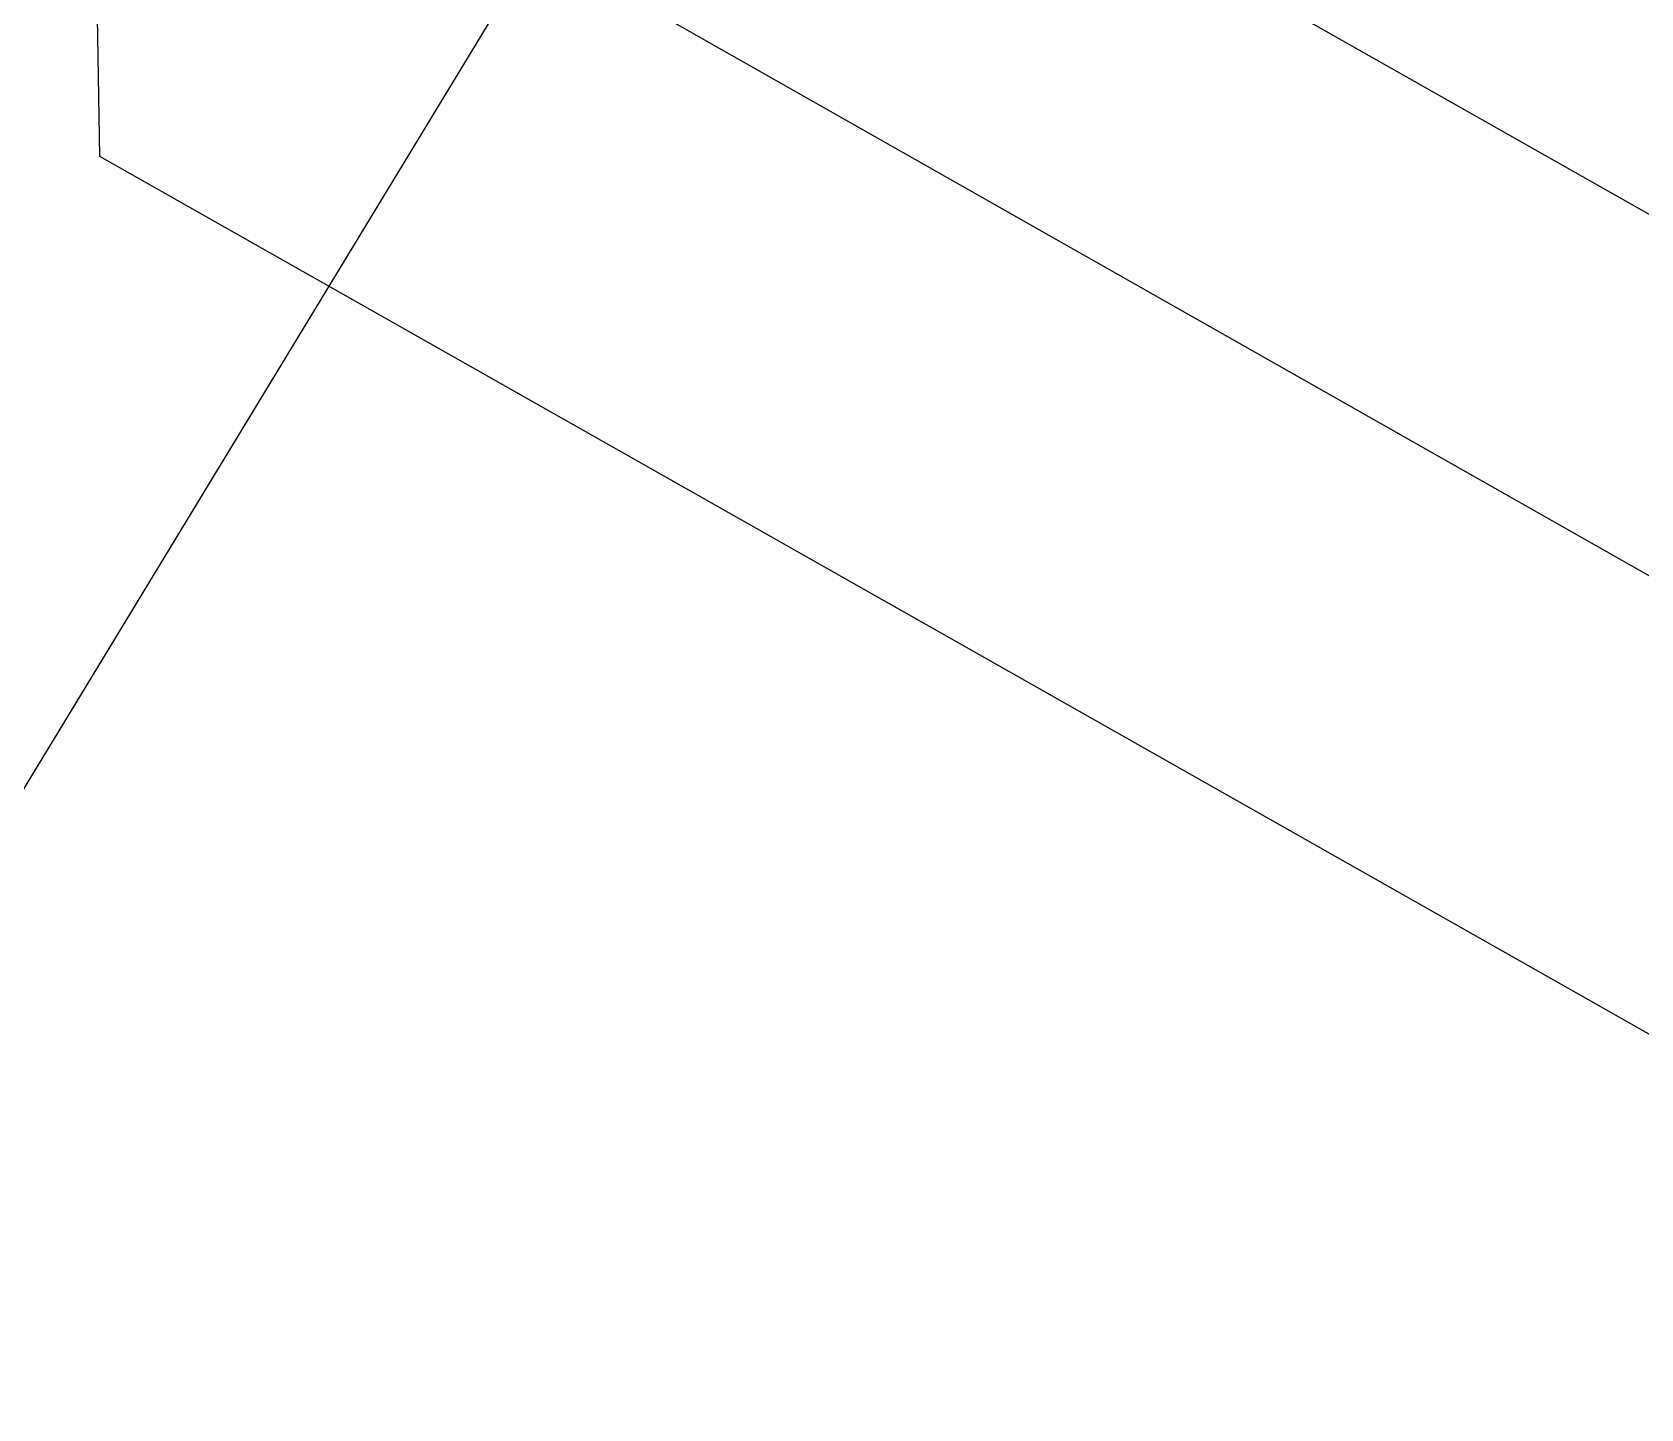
# Model space of a CAD drawing. Header units: metres. Extents: x 324293 to 653279, y 3585589 to 7191434.
# Drawn here: x 334412.545 to 334413.543, y 3600609.02 to 3600609.874 of the extents above; entities that cross this region are included whole.
import ezdxf

# ---------------------------------------------------------------- set-up
doc = ezdxf.new("R2010")
doc.units = ezdxf.units.M
for name, color, linetype in [('asfalt', 16, 'Continuous'), ('fibr', 20, 'Continuous'), ('Tir bargh', 10, 'Continuous'), ('V-NODE', 1, 'Continuous')]:
    doc.layers.add(name, color=color, linetype=linetype)

# ---------------------------------------------------------------- blocks, each defined once
blk = doc.blocks.new('E')
at = {"layer": 'Tir bargh'}
for p, q in [((0.96012, 5.01545), (-1.09158, 6.20022)), ((-1.15367, 6.16633), (-1.15271, 6.07232)), ((-1.14733, 6.16068), (0.89619, 4.97958)), ((-1.15271, 6.07232), (0.89619, 4.89025))]:
    blk.add_line(p, q, dxfattribs=at)
blk = doc.blocks.new('*U85', base_point=(334414.463, 3600593.708))
at = {"layer": 'V-NODE', "lineweight": -2, "xscale": 3.131461794368422, "yscale": 3.131461794368422, "zscale": 3.131461794368422}
blk.add_blockref('E', (334414.463, 3600593.708), dxfattribs=at)

msp = doc.modelspace()

# ---------------------------------------------------------------- linework, layer by layer
at = {"layer": 'asfalt'}
msp.add_arc((334422.25224, 3600605.18707, 1314.31423), 15.22418, 136.88635, 238.186835, dxfattribs=at)
at = {"layer": 'fibr', "elevation": 1312.93713, "flags": 128}
msp.add_lwpolyline([(334432.7307, 3600642.641), (334163.95627, 3600200.20536)], dxfattribs=at)

# ---------------------------------------------------------------- block references
at = {"layer": 'V-NODE', "color": 3, "rotation": 0.4498703063302869}
msp.add_blockref('*U85', (334416.34612, 3600590.81086, 1313.25213), dxfattribs=at)

doc.saveas('drawing.dxf')
